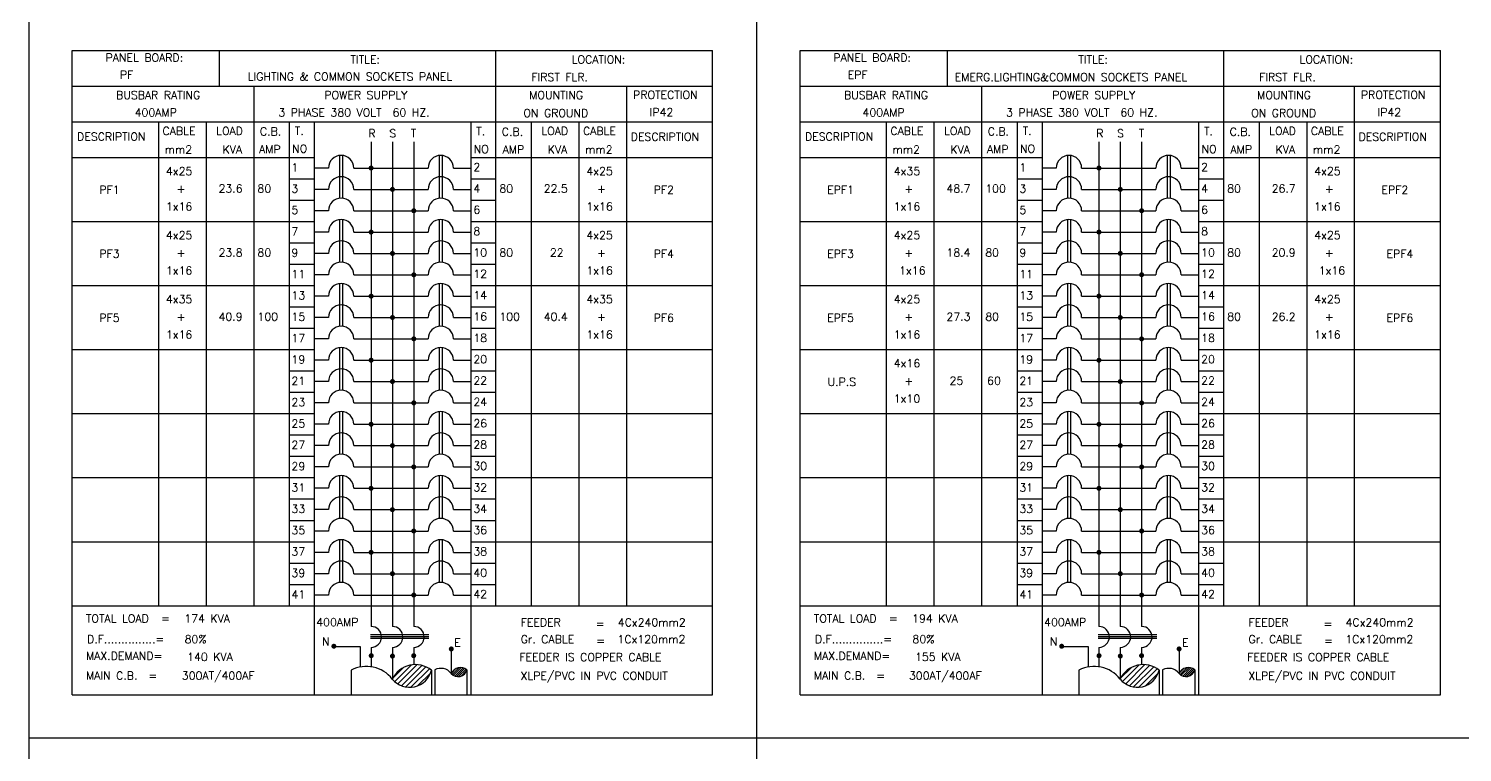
# Model space of a CAD drawing. Extents: x -48791.4 to -48720.5, y 47684.4 to 47755.7.
# Drawn here: x -48791.39 to -48744.85, y 47707.7 to 47731.19 of the extents above; entities that cross this region are included whole.
import ezdxf

# ---------------------------------------------------------------- set-up
doc = ezdxf.new("R2010")
doc.units = 0
doc.header["$MEASUREMENT"] = 0
doc.layers.get('0').update_dxf_attribs({"linetype": 'CONTINUOUS'})
for name, color, linetype in [('BORDER', 4, 'CONTINUOUS'), ('E-LINE', 3, 'CONTINUOUS'), ('E-TABLE', 3, 'CONTINUOUS'), ('E-TEXT', 4, 'CONTINUOUS')]:
    doc.layers.add(name, color=color, linetype=linetype)
doc.styles.add('ROMANS', font='ROMANS.shx', dxfattribs={"height": 0.4})

msp = doc.modelspace()

# ---------------------------------------------------------------- linework, layer by layer
at = {"color": 1}
for p, q in [((-48779.568, 47710.108), (-48779.228, 47710.449)), ((-48779.502, 47709.998), (-48778.961, 47710.539)), ((-48779.401, 47709.923), (-48778.775, 47710.548)), ((-48779.282, 47709.864), (-48778.623, 47710.524)), ((-48779.144, 47709.825), (-48778.491, 47710.478)), ((-48778.977, 47709.816), (-48778.376, 47710.417)), ((-48777.663, 47710.276), (-48777.527, 47710.413)), ((-48777.637, 47710.232), (-48777.42, 47710.449)), ((-48777.596, 47710.202), (-48777.346, 47710.452)), ((-48777.549, 47710.179), (-48777.285, 47710.442)), ((-48777.494, 47710.163), (-48777.233, 47710.424)), ((-48755.941, 47710.108), (-48755.6, 47710.449)), ((-48755.874, 47709.998), (-48755.333, 47710.539)), ((-48755.773, 47709.923), (-48755.148, 47710.548)), ((-48755.655, 47709.864), (-48754.995, 47710.524)), ((-48755.516, 47709.825), (-48754.863, 47710.478)), ((-48755.349, 47709.816), (-48754.748, 47710.417)), ((-48754.036, 47710.276), (-48753.899, 47710.413)), ((-48754.009, 47710.232), (-48753.793, 47710.449)), ((-48753.969, 47710.202), (-48753.718, 47710.452)), ((-48753.921, 47710.179), (-48753.657, 47710.442)), ((-48753.866, 47710.163), (-48753.605, 47710.424)), ((-48778.749, 47709.867), (-48778.342, 47710.274)), ((-48777.427, 47710.159), (-48777.186, 47710.4)), ((-48777.336, 47710.18), (-48777.173, 47710.343)), ((-48755.122, 47709.867), (-48754.714, 47710.274)), ((-48753.799, 47710.159), (-48753.559, 47710.4)), ((-48753.708, 47710.18), (-48753.545, 47710.343))]:
    msp.add_line(p, q, dxfattribs=at)
at = {"layer": 'BORDER', "color": 1}
for p, q in [((-48791.386, 47755.657), (-48791.386, 47684.427)), ((-48767.758, 47755.657), (-48767.758, 47684.427)), ((-48791.386, 47708.17), (-48720.503, 47708.17))]:
    msp.add_line(p, q, dxfattribs=at)
at = {"layer": 'E-LINE', "color": 4}
for p, q in [((-48780.27, 47727.523), (-48780.27, 47711.786)), ((-48779.577, 47727.523), (-48779.577, 47711.786)), ((-48778.884, 47727.523), (-48778.884, 47711.786)), ((-48756.642, 47727.523), (-48756.642, 47711.786)), ((-48755.949, 47727.523), (-48755.949, 47711.786)), ((-48755.256, 47727.523), (-48755.256, 47711.786)), ((-48781.291, 47727.078), (-48781.291, 47725.692)), ((-48781.195, 47727.078), (-48781.195, 47725.692)), ((-48778.057, 47727.078), (-48778.057, 47725.692)), ((-48777.961, 47727.078), (-48777.961, 47725.692)), ((-48757.663, 47727.078), (-48757.663, 47725.692)), ((-48757.567, 47727.078), (-48757.567, 47725.692)), ((-48754.429, 47727.078), (-48754.429, 47725.692)), ((-48754.333, 47727.078), (-48754.333, 47725.692)), ((-48781.654, 47726.667), (-48782.118, 47726.667)), ((-48780.831, 47726.667), (-48778.42, 47726.667)), ((-48777.597, 47726.667), (-48777.036, 47726.667)), ((-48758.026, 47726.667), (-48758.49, 47726.667)), ((-48757.204, 47726.667), (-48754.792, 47726.667)), ((-48753.97, 47726.667), (-48753.408, 47726.667)), ((-48781.654, 47725.974), (-48782.118, 47725.974)), ((-48780.831, 47725.974), (-48778.42, 47725.974)), ((-48777.597, 47725.974), (-48777.036, 47725.974)), ((-48758.026, 47725.974), (-48758.49, 47725.974)), ((-48757.204, 47725.974), (-48754.792, 47725.974)), ((-48753.97, 47725.974), (-48753.408, 47725.974)), ((-48781.654, 47725.281), (-48782.118, 47725.281)), ((-48781.291, 47724.999), (-48781.291, 47723.613)), ((-48781.195, 47724.999), (-48781.195, 47723.613)), ((-48780.831, 47725.281), (-48778.42, 47725.281)), ((-48778.057, 47724.999), (-48778.057, 47723.613)), ((-48777.961, 47724.999), (-48777.961, 47723.613)), ((-48777.597, 47725.281), (-48777.036, 47725.281)), ((-48758.026, 47725.281), (-48758.49, 47725.281)), ((-48757.663, 47724.999), (-48757.663, 47723.613)), ((-48757.567, 47724.999), (-48757.567, 47723.613)), ((-48757.204, 47725.281), (-48754.792, 47725.281)), ((-48754.429, 47724.999), (-48754.429, 47723.613)), ((-48754.333, 47724.999), (-48754.333, 47723.613)), ((-48753.97, 47725.281), (-48753.408, 47725.281)), ((-48781.654, 47724.588), (-48782.118, 47724.588)), ((-48780.831, 47724.588), (-48778.42, 47724.588)), ((-48777.597, 47724.588), (-48777.036, 47724.588)), ((-48758.026, 47724.588), (-48758.49, 47724.588)), ((-48757.204, 47724.588), (-48754.792, 47724.588)), ((-48753.97, 47724.588), (-48753.408, 47724.588)), ((-48781.654, 47723.895), (-48782.118, 47723.895)), ((-48780.831, 47723.895), (-48778.42, 47723.895)), ((-48777.597, 47723.895), (-48777.036, 47723.895)), ((-48758.026, 47723.895), (-48758.49, 47723.895)), ((-48757.204, 47723.895), (-48754.792, 47723.895)), ((-48753.97, 47723.895), (-48753.408, 47723.895)), ((-48781.654, 47723.202), (-48782.118, 47723.202)), ((-48780.831, 47723.202), (-48778.42, 47723.202)), ((-48777.597, 47723.202), (-48777.036, 47723.202)), ((-48758.026, 47723.202), (-48758.49, 47723.202)), ((-48757.204, 47723.202), (-48754.792, 47723.202)), ((-48753.97, 47723.202), (-48753.408, 47723.202)), ((-48781.291, 47722.92), (-48781.291, 47721.534)), ((-48781.195, 47722.92), (-48781.195, 47721.534)), ((-48778.057, 47722.92), (-48778.057, 47721.534)), ((-48777.961, 47722.92), (-48777.961, 47721.534)), ((-48757.663, 47722.92), (-48757.663, 47721.534)), ((-48757.567, 47722.92), (-48757.567, 47721.534)), ((-48754.429, 47722.92), (-48754.429, 47721.534)), ((-48754.333, 47722.92), (-48754.333, 47721.534)), ((-48781.654, 47722.509), (-48782.118, 47722.509)), ((-48780.831, 47722.509), (-48778.42, 47722.509)), ((-48777.597, 47722.509), (-48777.036, 47722.509)), ((-48758.026, 47722.509), (-48758.49, 47722.509)), ((-48757.204, 47722.509), (-48754.792, 47722.509)), ((-48753.97, 47722.509), (-48753.408, 47722.509)), ((-48781.654, 47721.816), (-48782.118, 47721.816)), ((-48780.831, 47721.816), (-48778.42, 47721.816)), ((-48777.597, 47721.816), (-48777.036, 47721.816)), ((-48758.026, 47721.816), (-48758.49, 47721.816)), ((-48757.204, 47721.816), (-48754.792, 47721.816)), ((-48753.97, 47721.816), (-48753.408, 47721.816)), ((-48781.654, 47721.123), (-48782.118, 47721.123)), ((-48780.831, 47721.123), (-48778.42, 47721.123)), ((-48777.597, 47721.123), (-48777.036, 47721.123)), ((-48758.026, 47721.123), (-48758.49, 47721.123)), ((-48757.204, 47721.123), (-48754.792, 47721.123)), ((-48753.97, 47721.123), (-48753.408, 47721.123)), ((-48781.291, 47720.841), (-48781.291, 47719.455)), ((-48781.195, 47720.841), (-48781.195, 47719.455)), ((-48778.057, 47720.841), (-48778.057, 47719.455)), ((-48777.961, 47720.841), (-48777.961, 47719.455)), ((-48757.663, 47720.841), (-48757.663, 47719.455)), ((-48757.567, 47720.841), (-48757.567, 47719.455)), ((-48754.429, 47720.841), (-48754.429, 47719.455)), ((-48754.333, 47720.841), (-48754.333, 47719.455)), ((-48781.654, 47720.43), (-48782.118, 47720.43)), ((-48780.831, 47720.43), (-48778.42, 47720.43)), ((-48777.597, 47720.43), (-48777.036, 47720.43)), ((-48758.026, 47720.43), (-48758.49, 47720.43)), ((-48757.204, 47720.43), (-48754.792, 47720.43)), ((-48753.97, 47720.43), (-48753.408, 47720.43)), ((-48781.654, 47719.737), (-48782.118, 47719.737)), ((-48780.831, 47719.737), (-48778.42, 47719.737)), ((-48777.597, 47719.737), (-48777.036, 47719.737)), ((-48758.026, 47719.737), (-48758.49, 47719.737)), ((-48757.204, 47719.737), (-48754.792, 47719.737)), ((-48753.97, 47719.737), (-48753.408, 47719.737)), ((-48781.654, 47719.044), (-48782.118, 47719.044)), ((-48780.831, 47719.044), (-48778.42, 47719.044)), ((-48777.597, 47719.044), (-48777.036, 47719.044)), ((-48758.026, 47719.044), (-48758.49, 47719.044)), ((-48757.204, 47719.044), (-48754.792, 47719.044)), ((-48753.97, 47719.044), (-48753.408, 47719.044)), ((-48781.654, 47718.351), (-48782.118, 47718.351)), ((-48781.291, 47718.762), (-48781.291, 47717.376)), ((-48781.195, 47718.762), (-48781.195, 47717.376)), ((-48780.831, 47718.351), (-48778.42, 47718.351)), ((-48778.057, 47718.762), (-48778.057, 47717.376)), ((-48777.961, 47718.762), (-48777.961, 47717.376)), ((-48777.597, 47718.351), (-48777.036, 47718.351)), ((-48758.026, 47718.351), (-48758.49, 47718.351)), ((-48757.663, 47718.762), (-48757.663, 47717.376)), ((-48757.567, 47718.762), (-48757.567, 47717.376)), ((-48757.204, 47718.351), (-48754.792, 47718.351)), ((-48754.429, 47718.762), (-48754.429, 47717.376)), ((-48754.333, 47718.762), (-48754.333, 47717.376)), ((-48753.97, 47718.351), (-48753.408, 47718.351)), ((-48781.654, 47717.658), (-48782.118, 47717.658)), ((-48780.831, 47717.658), (-48778.42, 47717.658)), ((-48777.597, 47717.658), (-48777.036, 47717.658)), ((-48758.026, 47717.658), (-48758.49, 47717.658)), ((-48757.204, 47717.658), (-48754.792, 47717.658)), ((-48753.97, 47717.658), (-48753.408, 47717.658)), ((-48781.654, 47716.965), (-48782.118, 47716.965)), ((-48780.831, 47716.965), (-48778.42, 47716.965)), ((-48777.597, 47716.965), (-48777.036, 47716.965)), ((-48758.026, 47716.965), (-48758.49, 47716.965)), ((-48757.204, 47716.965), (-48754.792, 47716.965)), ((-48753.97, 47716.965), (-48753.408, 47716.965)), ((-48781.291, 47716.683), (-48781.291, 47715.297)), ((-48781.195, 47716.683), (-48781.195, 47715.297)), ((-48778.057, 47716.683), (-48778.057, 47715.297)), ((-48777.961, 47716.683), (-48777.961, 47715.297)), ((-48757.663, 47716.683), (-48757.663, 47715.297)), ((-48757.567, 47716.683), (-48757.567, 47715.297)), ((-48754.429, 47716.683), (-48754.429, 47715.297)), ((-48754.333, 47716.683), (-48754.333, 47715.297)), ((-48781.654, 47716.272), (-48782.118, 47716.272)), ((-48780.831, 47716.272), (-48778.42, 47716.272)), ((-48777.597, 47716.272), (-48777.036, 47716.272)), ((-48758.026, 47716.272), (-48758.49, 47716.272)), ((-48757.204, 47716.272), (-48754.792, 47716.272)), ((-48753.97, 47716.272), (-48753.408, 47716.272)), ((-48781.654, 47715.579), (-48782.118, 47715.579)), ((-48780.831, 47715.579), (-48778.42, 47715.579)), ((-48777.597, 47715.579), (-48777.036, 47715.579)), ((-48758.026, 47715.579), (-48758.49, 47715.579)), ((-48757.204, 47715.579), (-48754.792, 47715.579)), ((-48753.97, 47715.579), (-48753.408, 47715.579)), ((-48781.654, 47714.886), (-48782.118, 47714.886)), ((-48781.291, 47714.604), (-48781.291, 47713.218)), ((-48781.195, 47714.604), (-48781.195, 47713.218)), ((-48780.831, 47714.886), (-48778.42, 47714.886)), ((-48778.057, 47714.604), (-48778.057, 47713.218)), ((-48777.961, 47714.604), (-48777.961, 47713.218)), ((-48777.597, 47714.886), (-48777.036, 47714.886)), ((-48758.026, 47714.886), (-48758.49, 47714.886)), ((-48757.663, 47714.604), (-48757.663, 47713.218)), ((-48757.567, 47714.604), (-48757.567, 47713.218)), ((-48757.204, 47714.886), (-48754.792, 47714.886)), ((-48754.429, 47714.604), (-48754.429, 47713.218)), ((-48754.333, 47714.604), (-48754.333, 47713.218)), ((-48753.97, 47714.886), (-48753.408, 47714.886)), ((-48781.654, 47714.193), (-48782.118, 47714.193)), ((-48780.831, 47714.193), (-48778.42, 47714.193)), ((-48777.597, 47714.193), (-48777.036, 47714.193)), ((-48758.026, 47714.193), (-48758.49, 47714.193)), ((-48757.204, 47714.193), (-48754.792, 47714.193)), ((-48753.97, 47714.193), (-48753.408, 47714.193)), ((-48781.654, 47713.5), (-48782.118, 47713.5)), ((-48780.831, 47713.5), (-48778.42, 47713.5)), ((-48777.597, 47713.5), (-48777.036, 47713.5)), ((-48758.026, 47713.5), (-48758.49, 47713.5)), ((-48757.204, 47713.5), (-48754.792, 47713.5)), ((-48753.97, 47713.5), (-48753.408, 47713.5)), ((-48781.654, 47712.807), (-48782.118, 47712.807)), ((-48780.831, 47712.807), (-48778.42, 47712.807)), ((-48777.597, 47712.807), (-48777.036, 47712.807)), ((-48758.026, 47712.807), (-48758.49, 47712.807)), ((-48757.204, 47712.807), (-48754.792, 47712.807)), ((-48753.97, 47712.807), (-48753.408, 47712.807)), ((-48780.291, 47711.523), (-48778.392, 47711.523)), ((-48780.291, 47711.464), (-48778.392, 47711.464)), ((-48780.291, 47711.405), (-48778.392, 47711.405)), ((-48756.663, 47711.523), (-48754.764, 47711.523)), ((-48756.663, 47711.464), (-48754.764, 47711.464)), ((-48756.663, 47711.405), (-48754.764, 47711.405)), ((-48780.612, 47711.126), (-48781.481, 47711.126)), ((-48780.612, 47710.473), (-48780.612, 47711.126)), ((-48780.27, 47711.11), (-48780.27, 47710.839)), ((-48779.577, 47711.11), (-48779.577, 47710.826)), ((-48778.884, 47711.11), (-48778.884, 47710.839)), ((-48777.667, 47711.058), (-48777.667, 47710.27)), ((-48756.985, 47711.126), (-48757.854, 47711.126)), ((-48756.985, 47710.473), (-48756.985, 47711.126)), ((-48756.642, 47711.11), (-48756.642, 47710.839)), ((-48755.949, 47711.11), (-48755.949, 47710.826)), ((-48755.256, 47711.11), (-48755.256, 47710.839)), ((-48754.039, 47711.058), (-48754.039, 47710.27)), ((-48780.27, 47710.839), (-48780.27, 47710.478)), ((-48779.577, 47710.826), (-48779.577, 47710.092)), ((-48778.884, 47710.839), (-48778.884, 47710.548)), ((-48756.642, 47710.839), (-48756.642, 47710.478)), ((-48755.949, 47710.826), (-48755.949, 47710.092)), ((-48755.256, 47710.839), (-48755.256, 47710.548)), ((-48780.918, 47710.37), (-48780.918, 47709.573)), ((-48778.311, 47710.37), (-48778.311, 47709.573)), ((-48778.203, 47710.381), (-48778.203, 47709.573)), ((-48777.16, 47710.381), (-48777.16, 47709.573)), ((-48757.29, 47710.37), (-48757.29, 47709.573)), ((-48754.683, 47710.37), (-48754.683, 47709.573)), ((-48754.576, 47710.381), (-48754.576, 47709.573)), ((-48753.533, 47710.381), (-48753.533, 47709.573))]:
    msp.add_line(p, q, dxfattribs=at)
at = {"layer": 'E-LINE', "color": 4, "const_width": 0.0809}
for points in [[(-48780.31, 47726.667, 1), (-48780.229, 47726.667, 1)], [(-48756.682, 47726.667, 1), (-48756.601, 47726.667, 1)], [(-48779.617, 47725.974, 1), (-48779.536, 47725.974, 1)], [(-48755.989, 47725.974, 1), (-48755.908, 47725.974, 1)], [(-48778.924, 47725.281, 1), (-48778.843, 47725.281, 1)], [(-48755.296, 47725.281, 1), (-48755.215, 47725.281, 1)], [(-48780.31, 47724.588, 1), (-48780.229, 47724.588, 1)], [(-48756.682, 47724.588, 1), (-48756.601, 47724.588, 1)], [(-48779.617, 47723.895, 1), (-48779.536, 47723.895, 1)], [(-48755.989, 47723.895, 1), (-48755.908, 47723.895, 1)], [(-48778.924, 47723.202, 1), (-48778.843, 47723.202, 1)], [(-48755.296, 47723.202, 1), (-48755.215, 47723.202, 1)], [(-48780.31, 47722.509, 1), (-48780.229, 47722.509, 1)], [(-48756.682, 47722.509, 1), (-48756.601, 47722.509, 1)], [(-48779.617, 47721.816, 1), (-48779.536, 47721.816, 1)], [(-48755.989, 47721.816, 1), (-48755.908, 47721.816, 1)], [(-48778.924, 47721.123, 1), (-48778.843, 47721.123, 1)], [(-48755.296, 47721.123, 1), (-48755.215, 47721.123, 1)], [(-48780.31, 47720.43, 1), (-48780.229, 47720.43, 1)], [(-48756.682, 47720.43, 1), (-48756.601, 47720.43, 1)], [(-48779.617, 47719.737, 1), (-48779.536, 47719.737, 1)], [(-48755.989, 47719.737, 1), (-48755.908, 47719.737, 1)], [(-48778.924, 47719.044, 1), (-48778.843, 47719.044, 1)], [(-48755.296, 47719.044, 1), (-48755.215, 47719.044, 1)], [(-48780.31, 47718.351, 1), (-48780.229, 47718.351, 1)], [(-48756.682, 47718.351, 1), (-48756.601, 47718.351, 1)], [(-48779.617, 47717.658, 1), (-48779.536, 47717.658, 1)], [(-48755.989, 47717.658, 1), (-48755.908, 47717.658, 1)], [(-48778.924, 47716.965, 1), (-48778.843, 47716.965, 1)], [(-48755.296, 47716.965, 1), (-48755.215, 47716.965, 1)], [(-48780.31, 47716.272, 1), (-48780.229, 47716.272, 1)], [(-48756.682, 47716.272, 1), (-48756.601, 47716.272, 1)], [(-48779.617, 47715.579, 1), (-48779.536, 47715.579, 1)], [(-48755.989, 47715.579, 1), (-48755.908, 47715.579, 1)], [(-48778.924, 47714.886, 1), (-48778.843, 47714.886, 1)], [(-48755.296, 47714.886, 1), (-48755.215, 47714.886, 1)], [(-48780.31, 47714.193, 1), (-48780.229, 47714.193, 1)], [(-48756.682, 47714.193, 1), (-48756.601, 47714.193, 1)], [(-48779.617, 47713.5, 1), (-48779.536, 47713.5, 1)], [(-48755.989, 47713.5, 1), (-48755.908, 47713.5, 1)], [(-48778.924, 47712.807, 1), (-48778.843, 47712.807, 1)], [(-48755.296, 47712.807, 1), (-48755.215, 47712.807, 1)], [(-48781.518, 47711.146, 1), (-48781.438, 47711.146, 1)], [(-48780.307, 47710.839, 1), (-48780.226, 47710.839, 1)], [(-48779.617, 47710.826, 1), (-48779.536, 47710.826, 1)], [(-48778.927, 47710.839, 1), (-48778.846, 47710.839, 1)], [(-48777.707, 47711.058, 1), (-48777.626, 47711.058, 1)], [(-48757.891, 47711.146, 1), (-48757.81, 47711.146, 1)], [(-48756.679, 47710.839, 1), (-48756.598, 47710.839, 1)], [(-48755.989, 47710.826, 1), (-48755.908, 47710.826, 1)], [(-48755.299, 47710.839, 1), (-48755.218, 47710.839, 1)], [(-48754.079, 47711.058, 1), (-48753.999, 47711.058, 1)]]:
    msp.add_lwpolyline(points, format="xyb", close=True, dxfattribs=at)
at = {"layer": 'E-LINE', "color": 4}
for centre, radius, start, end in [((-48781.243, 47726.667), 0.411, 0, 180), ((-48778.009, 47726.667), 0.411, 0, 180), ((-48757.615, 47726.667), 0.411, 0, 180), ((-48754.381, 47726.667), 0.411, 0, 180), ((-48781.243, 47725.974), 0.411, 0, 180), ((-48778.009, 47725.974), 0.411, 0, 180), ((-48757.615, 47725.974), 0.411, 0, 180), ((-48754.381, 47725.974), 0.411, 0, 180), ((-48781.243, 47725.281), 0.411, 0, 180), ((-48778.009, 47725.281), 0.411, 0, 180), ((-48757.615, 47725.281), 0.411, 0, 180), ((-48754.381, 47725.281), 0.411, 0, 180), ((-48781.243, 47724.588), 0.411, 0, 180), ((-48778.009, 47724.588), 0.411, 0, 180), ((-48757.615, 47724.588), 0.411, 0, 180), ((-48754.381, 47724.588), 0.411, 0, 180), ((-48781.243, 47723.895), 0.411, 0, 180), ((-48778.009, 47723.895), 0.411, 0, 180), ((-48757.615, 47723.895), 0.411, 0, 180), ((-48754.381, 47723.895), 0.411, 0, 180), ((-48781.243, 47723.202), 0.411, 0, 180), ((-48778.009, 47723.202), 0.411, 0, 180), ((-48757.615, 47723.202), 0.411, 0, 180), ((-48754.381, 47723.202), 0.411, 0, 180), ((-48781.243, 47722.509), 0.411, 0, 180), ((-48778.009, 47722.509), 0.411, 0, 180), ((-48757.615, 47722.509), 0.411, 0, 180), ((-48754.381, 47722.509), 0.411, 0, 180), ((-48781.243, 47721.816), 0.411, 0, 180), ((-48778.009, 47721.816), 0.411, 0, 180), ((-48757.615, 47721.816), 0.411, 0, 180), ((-48754.381, 47721.816), 0.411, 0, 180), ((-48781.243, 47721.123), 0.411, 0, 180), ((-48778.009, 47721.123), 0.411, 0, 180), ((-48757.615, 47721.123), 0.411, 0, 180), ((-48754.381, 47721.123), 0.411, 0, 180), ((-48781.243, 47720.43), 0.411, 0, 180), ((-48778.009, 47720.43), 0.411, 0, 180), ((-48757.615, 47720.43), 0.411, 0, 180), ((-48754.381, 47720.43), 0.411, 0, 180), ((-48781.243, 47719.737), 0.411, 0, 180), ((-48778.009, 47719.737), 0.411, 0, 180), ((-48757.615, 47719.737), 0.411, 0, 180), ((-48754.381, 47719.737), 0.411, 0, 180), ((-48781.243, 47719.044), 0.411, 0, 180), ((-48778.009, 47719.044), 0.411, 0, 180), ((-48757.615, 47719.044), 0.411, 0, 180), ((-48754.381, 47719.044), 0.411, 0, 180), ((-48781.243, 47718.351), 0.411, 0, 180), ((-48778.009, 47718.351), 0.411, 0, 180), ((-48757.615, 47718.351), 0.411, 0, 180), ((-48754.381, 47718.351), 0.411, 0, 180), ((-48781.243, 47717.658), 0.411, 0, 180), ((-48778.009, 47717.658), 0.411, 0, 180), ((-48757.615, 47717.658), 0.411, 0, 180), ((-48754.381, 47717.658), 0.411, 0, 180), ((-48781.243, 47716.965), 0.411, 0, 180), ((-48778.009, 47716.965), 0.411, 0, 180), ((-48757.615, 47716.965), 0.411, 0, 180), ((-48754.381, 47716.965), 0.411, 0, 180), ((-48781.243, 47716.272), 0.411, 0, 180), ((-48778.009, 47716.272), 0.411, 0, 180), ((-48757.615, 47716.272), 0.411, 0, 180), ((-48754.381, 47716.272), 0.411, 0, 180), ((-48781.243, 47715.579), 0.411, 0, 180), ((-48778.009, 47715.579), 0.411, 0, 180), ((-48757.615, 47715.579), 0.411, 0, 180), ((-48754.381, 47715.579), 0.411, 0, 180), ((-48781.243, 47714.886), 0.411, 0, 180), ((-48778.009, 47714.886), 0.411, 0, 180), ((-48757.615, 47714.886), 0.411, 0, 180), ((-48754.381, 47714.886), 0.411, 0, 180), ((-48781.243, 47714.193), 0.411, 0, 180), ((-48778.009, 47714.193), 0.411, 0, 180), ((-48757.615, 47714.193), 0.411, 0, 180), ((-48754.381, 47714.193), 0.411, 0, 180), ((-48781.243, 47713.5), 0.411, 0, 180), ((-48778.009, 47713.5), 0.411, 0, 180), ((-48757.615, 47713.5), 0.411, 0, 180), ((-48754.381, 47713.5), 0.411, 0, 180), ((-48781.243, 47712.807), 0.411, 0, 180), ((-48778.009, 47712.807), 0.411, 0, 180), ((-48757.615, 47712.807), 0.411, 0, 180), ((-48754.381, 47712.807), 0.411, 0, 180), ((-48780.27, 47711.448), 0.338, 270, 90), ((-48779.577, 47711.448), 0.338, 270, 90), ((-48778.884, 47711.448), 0.338, 270, 90), ((-48756.642, 47711.448), 0.338, 270, 90), ((-48755.949, 47711.448), 0.338, 270, 90), ((-48755.256, 47711.448), 0.338, 270, 90), ((-48780.426, 47709.414), 1.076, 38.3353, 117.2086), ((-48778.829, 47709.71), 0.839, 51.8687, 153.7858), ((-48778.007, 47709.998), 0.43, 38.3353, 117.2086), ((-48777.368, 47710.117), 0.336, 51.8687, 153.7858), ((-48756.799, 47709.414), 1.076, 38.3353, 117.2086), ((-48755.202, 47709.71), 0.839, 51.8687, 153.7858), ((-48754.379, 47709.998), 0.43, 38.3353, 117.2086), ((-48753.74, 47710.117), 0.336, 51.8687, 153.7858), ((-48779.019, 47710.544), 0.729, 219.4267, 346.2278), ((-48777.444, 47710.451), 0.292, 219.4267, 346.2278), ((-48755.392, 47710.544), 0.729, 219.4267, 346.2278), ((-48753.816, 47710.451), 0.292, 219.4267, 346.2278)]:
    msp.add_arc(centre, radius, start, end, dxfattribs=at)
at = {"layer": 'E-TABLE', "color": 4}
for p, q in [((-48789.972, 47709.573), (-48789.972, 47730.478)), ((-48789.972, 47730.478), (-48769.182, 47730.478)), ((-48785.2, 47730.478), (-48785.2, 47729.323)), ((-48776.227, 47730.478), (-48776.227, 47712.46)), ((-48769.182, 47709.573), (-48769.182, 47730.478)), ((-48766.344, 47709.573), (-48766.344, 47730.478)), ((-48766.344, 47730.478), (-48745.554, 47730.478)), ((-48761.573, 47730.478), (-48761.573, 47729.323)), ((-48752.599, 47730.478), (-48752.599, 47712.46)), ((-48745.554, 47709.573), (-48745.554, 47730.478)), ((-48789.972, 47729.323), (-48769.182, 47729.323)), ((-48784.081, 47729.323), (-48784.081, 47712.46)), ((-48771.979, 47729.323), (-48771.979, 47712.46)), ((-48766.344, 47729.323), (-48745.554, 47729.323)), ((-48760.453, 47729.323), (-48760.453, 47712.46)), ((-48748.351, 47729.323), (-48748.351, 47712.46)), ((-48789.972, 47728.168), (-48769.182, 47728.168)), ((-48787.174, 47728.168), (-48787.174, 47712.46)), ((-48785.628, 47728.168), (-48785.628, 47712.46)), ((-48782.926, 47728.168), (-48782.926, 47712.46)), ((-48782.118, 47728.168), (-48782.118, 47712.46)), ((-48777.036, 47728.168), (-48777.036, 47712.46)), ((-48775.072, 47728.168), (-48775.072, 47712.46)), ((-48773.525, 47728.168), (-48773.525, 47712.46)), ((-48766.344, 47728.168), (-48745.554, 47728.168)), ((-48763.547, 47728.168), (-48763.547, 47712.46)), ((-48762, 47728.168), (-48762, 47712.46)), ((-48759.298, 47728.168), (-48759.298, 47712.46)), ((-48758.49, 47728.168), (-48758.49, 47712.46)), ((-48753.408, 47728.168), (-48753.408, 47712.46)), ((-48751.444, 47728.168), (-48751.444, 47712.46)), ((-48749.898, 47728.168), (-48749.898, 47712.46)), ((-48789.972, 47727.013), (-48787.174, 47727.013)), ((-48787.174, 47727.013), (-48784.081, 47727.013)), ((-48784.081, 47727.013), (-48782.118, 47727.013)), ((-48777.036, 47727.013), (-48769.182, 47727.013)), ((-48766.344, 47727.013), (-48763.547, 47727.013)), ((-48763.547, 47727.013), (-48760.453, 47727.013)), ((-48760.453, 47727.013), (-48758.49, 47727.013)), ((-48753.408, 47727.013), (-48745.554, 47727.013)), ((-48782.926, 47726.32), (-48782.118, 47726.32)), ((-48777.036, 47726.32), (-48776.227, 47726.32)), ((-48759.298, 47726.32), (-48758.49, 47726.32)), ((-48753.408, 47726.32), (-48752.599, 47726.32)), ((-48782.926, 47725.627), (-48782.118, 47725.627)), ((-48777.036, 47725.627), (-48776.227, 47725.627)), ((-48759.298, 47725.627), (-48758.49, 47725.627)), ((-48753.408, 47725.627), (-48752.599, 47725.627)), ((-48789.972, 47724.934), (-48782.118, 47724.934)), ((-48777.036, 47724.934), (-48769.182, 47724.934)), ((-48766.344, 47724.934), (-48758.49, 47724.934)), ((-48753.408, 47724.934), (-48745.554, 47724.934)), ((-48782.926, 47724.241), (-48782.118, 47724.241)), ((-48777.036, 47724.241), (-48776.227, 47724.241)), ((-48759.298, 47724.241), (-48758.49, 47724.241)), ((-48753.408, 47724.241), (-48752.599, 47724.241)), ((-48782.926, 47723.548), (-48782.118, 47723.548)), ((-48777.036, 47723.548), (-48776.227, 47723.548)), ((-48759.298, 47723.548), (-48758.49, 47723.548)), ((-48753.408, 47723.548), (-48752.599, 47723.548)), ((-48789.972, 47722.855), (-48782.118, 47722.855)), ((-48777.036, 47722.855), (-48769.182, 47722.855)), ((-48766.344, 47722.855), (-48758.49, 47722.855)), ((-48753.408, 47722.855), (-48745.554, 47722.855)), ((-48782.926, 47722.162), (-48782.118, 47722.162)), ((-48777.036, 47722.162), (-48776.227, 47722.162)), ((-48759.298, 47722.162), (-48758.49, 47722.162)), ((-48753.408, 47722.162), (-48752.599, 47722.162)), ((-48782.926, 47721.469), (-48782.118, 47721.469)), ((-48777.036, 47721.469), (-48776.227, 47721.469)), ((-48759.298, 47721.469), (-48758.49, 47721.469)), ((-48753.408, 47721.469), (-48752.599, 47721.469)), ((-48789.972, 47720.776), (-48782.118, 47720.776)), ((-48777.036, 47720.776), (-48769.182, 47720.776)), ((-48766.344, 47720.776), (-48758.49, 47720.776)), ((-48753.408, 47720.776), (-48745.554, 47720.776)), ((-48782.926, 47720.083), (-48782.118, 47720.083)), ((-48777.036, 47720.083), (-48776.227, 47720.083)), ((-48759.298, 47720.083), (-48758.49, 47720.083)), ((-48753.408, 47720.083), (-48752.599, 47720.083)), ((-48782.926, 47719.39), (-48782.118, 47719.39)), ((-48777.036, 47719.39), (-48776.227, 47719.39)), ((-48759.298, 47719.39), (-48758.49, 47719.39)), ((-48753.408, 47719.39), (-48752.599, 47719.39)), ((-48789.972, 47718.697), (-48782.118, 47718.697)), ((-48777.036, 47718.697), (-48769.182, 47718.697)), ((-48766.344, 47718.697), (-48758.49, 47718.697)), ((-48753.408, 47718.697), (-48745.554, 47718.697)), ((-48782.926, 47718.004), (-48782.118, 47718.004)), ((-48777.036, 47718.004), (-48776.227, 47718.004)), ((-48759.298, 47718.004), (-48758.49, 47718.004)), ((-48753.408, 47718.004), (-48752.599, 47718.004)), ((-48782.926, 47717.311), (-48782.118, 47717.311)), ((-48777.036, 47717.311), (-48776.227, 47717.311)), ((-48759.298, 47717.311), (-48758.49, 47717.311)), ((-48753.408, 47717.311), (-48752.599, 47717.311)), ((-48789.972, 47716.618), (-48782.118, 47716.618)), ((-48777.036, 47716.618), (-48769.182, 47716.618)), ((-48766.344, 47716.618), (-48758.49, 47716.618)), ((-48753.408, 47716.618), (-48745.554, 47716.618)), ((-48782.926, 47715.925), (-48782.118, 47715.925)), ((-48777.036, 47715.925), (-48776.227, 47715.925)), ((-48759.298, 47715.925), (-48758.49, 47715.925)), ((-48753.408, 47715.925), (-48752.599, 47715.925)), ((-48782.926, 47715.232), (-48782.118, 47715.232)), ((-48777.036, 47715.232), (-48776.227, 47715.232)), ((-48759.298, 47715.232), (-48758.49, 47715.232)), ((-48753.408, 47715.232), (-48752.599, 47715.232)), ((-48789.972, 47714.539), (-48782.118, 47714.539)), ((-48777.036, 47714.539), (-48769.182, 47714.539)), ((-48766.344, 47714.539), (-48758.49, 47714.539)), ((-48753.408, 47714.539), (-48745.554, 47714.539)), ((-48782.926, 47713.846), (-48782.118, 47713.846)), ((-48777.036, 47713.846), (-48776.227, 47713.846)), ((-48759.298, 47713.846), (-48758.49, 47713.846)), ((-48753.408, 47713.846), (-48752.599, 47713.846)), ((-48782.926, 47713.153), (-48782.118, 47713.153)), ((-48777.036, 47713.153), (-48776.227, 47713.153)), ((-48759.298, 47713.153), (-48758.49, 47713.153)), ((-48753.408, 47713.153), (-48752.599, 47713.153)), ((-48789.972, 47712.46), (-48782.118, 47712.46)), ((-48782.118, 47712.46), (-48782.118, 47709.573)), ((-48782.118, 47712.46), (-48777.036, 47712.46)), ((-48777.036, 47712.46), (-48769.182, 47712.46)), ((-48777.036, 47712.46), (-48777.036, 47709.573)), ((-48766.344, 47712.46), (-48758.49, 47712.46)), ((-48758.49, 47712.46), (-48758.49, 47709.573)), ((-48758.49, 47712.46), (-48753.408, 47712.46)), ((-48753.408, 47712.46), (-48745.554, 47712.46)), ((-48753.408, 47712.46), (-48753.408, 47709.573)), ((-48789.972, 47709.573), (-48769.182, 47709.573)), ((-48766.344, 47709.573), (-48745.554, 47709.573))]:
    msp.add_line(p, q, dxfattribs=at)

# ---------------------------------------------------------------- texts
at = {"layer": 'E-TEXT', "color": 4, "style": 'ROMANS'}
for s, height, p in [('PANEL BOARD:', 0.25988, (-48788.89, 47730.121)), ('TITLE:', 0.2599, (-48780.94, 47730.06)), ('LOCATION:', 0.2599, (-48773.758, 47730.06)), ('PANEL BOARD:', 0.25988, (-48765.262, 47730.121)), ('TITLE:', 0.2599, (-48757.312, 47730.06)), ('LOCATION:', 0.2599, (-48750.13, 47730.06)), ('   PF', 0.2599, (-48789.005, 47729.565)), (' LIGHTING & COMMON SOCKETS PANEL', 0.25988, (-48784.454, 47729.506)), ('FIRST FLR. ', 0.25988, (-48775.067, 47729.487)), ('   EPF', 0.2599, (-48765.377, 47729.565)), ('EMERG.LIGHTING&COMMON SOCKETS PANEL', 0.25988, (-48761.326, 47729.487)), ('FIRST FLR. ', 0.25988, (-48751.44, 47729.487)), ('BUSBAR RATING', 0.25988, (-48788.546, 47728.905)), ('POWER SUPPLY', 0.25988, (-48781.786, 47728.905)), ('MOUNTING', 0.2599, (-48775.136, 47728.905)), ('PROTECTION', 0.2599, (-48771.764, 47728.914)), ('BUSBAR RATING', 0.25988, (-48764.918, 47728.905)), ('POWER SUPPLY', 0.25988, (-48758.158, 47728.905)), ('MOUNTING', 0.2599, (-48751.508, 47728.905)), ('PROTECTION', 0.2599, (-48748.136, 47728.914)), ('   400AMP', 0.2599, (-48788.527, 47728.34)), ('3 PHASE 380 VOLT  60 HZ.', 0.25988, (-48783.282, 47728.34)), ('ON GROUND', 0.2599, (-48775.326, 47728.321)), ('   IP42', 0.2599, (-48771.81, 47728.35)), ('   400AMP', 0.2599, (-48764.899, 47728.34)), ('3 PHASE 380 VOLT  60 HZ.', 0.25988, (-48759.655, 47728.34)), ('ON GROUND', 0.2599, (-48751.698, 47728.321)), ('   IP42', 0.2599, (-48748.182, 47728.35)), ('DESCRIPTION', 0.25988, (-48789.812, 47727.557)), ('CABLE', 0.2599, (-48787.039, 47727.74)), ('LOAD', 0.2599, (-48785.299, 47727.74)), ('C.B.', 0.2599, (-48783.879, 47727.725)), ('T.', 0.2599, (-48782.745, 47727.74)), ('R', 0.26, (-48780.358, 47727.664)), ('S', 0.26, (-48779.679, 47727.664)), ('T', 0.26, (-48778.98, 47727.664)), ('T.', 0.2599, (-48776.858, 47727.731)), ('C.B.', 0.2599, (-48776.027, 47727.714)), ('LOAD', 0.2599, (-48774.743, 47727.74)), ('CABLE', 0.2599, (-48773.39, 47727.74)), ('DESCRIPTION', 0.25988, (-48771.84, 47727.552)), ('DESCRIPTION', 0.25988, (-48766.185, 47727.557)), ('CABLE', 0.2599, (-48763.411, 47727.74)), ('LOAD', 0.2599, (-48761.671, 47727.74)), ('C.B.', 0.2599, (-48760.251, 47727.725)), ('T.', 0.2599, (-48759.117, 47727.74)), ('R', 0.26, (-48756.73, 47727.664)), ('S', 0.26, (-48756.052, 47727.664)), ('T', 0.26, (-48755.352, 47727.664)), ('T.', 0.2599, (-48753.23, 47727.731)), ('C.B.', 0.2599, (-48752.399, 47727.714)), ('LOAD', 0.2599, (-48751.116, 47727.74)), ('CABLE', 0.2599, (-48749.762, 47727.74)), ('DESCRIPTION', 0.25988, (-48748.213, 47727.552)), ('mm2', 0.2599, (-48786.971, 47727.136)), ('KVA', 0.2599, (-48785.091, 47727.136)), ('AMP', 0.2599, (-48783.906, 47727.146)), ('NO', 0.2599, (-48782.833, 47727.165)), ('NO', 0.2599, (-48776.94, 47727.151)), ('AMP', 0.2599, (-48776.001, 47727.14)), ('KVA', 0.2599, (-48774.535, 47727.136)), ('mm2', 0.2599, (-48773.322, 47727.136)), ('mm2', 0.2599, (-48763.343, 47727.136)), ('KVA', 0.2599, (-48761.463, 47727.136)), ('AMP', 0.2599, (-48760.278, 47727.146)), ('NO', 0.2599, (-48759.205, 47727.165)), ('NO', 0.2599, (-48753.312, 47727.151)), ('AMP', 0.2599, (-48752.373, 47727.14)), ('KVA', 0.2599, (-48750.907, 47727.136)), ('mm2', 0.2599, (-48749.694, 47727.136)), ('1 ', 0.2599, (-48782.854, 47726.56)), ('2', 0.26, (-48776.951, 47726.568)), ('1 ', 0.2599, (-48759.226, 47726.56)), ('2', 0.26, (-48753.323, 47726.568)), ('4x25', 0.2599, (-48786.93, 47726.436)), ('4x25', 0.2599, (-48773.281, 47726.436)), ('4x35', 0.2599, (-48763.302, 47726.436)), ('4x25', 0.2599, (-48749.653, 47726.436)), ('   PF1', 0.2599, (-48789.671, 47725.833)), ('+', 0.26, (-48786.585, 47725.862)), ('23.6', 0.2599, (-48785.222, 47725.871)), (' 80', 0.2599, (-48784.137, 47725.871)), ('3', 0.26, (-48782.854, 47725.867)), ('4', 0.26, (-48776.951, 47725.875)), (' 80', 0.2599, (-48776.283, 47725.871)), ('22.5', 0.2599, (-48774.666, 47725.871)), ('+', 0.26, (-48772.936, 47725.862)), ('   PF2', 0.2599, (-48771.679, 47725.833)), ('   EPF1', 0.2599, (-48766.044, 47725.833)), ('+', 0.26, (-48762.957, 47725.862)), ('48.7', 0.2599, (-48761.591, 47725.871)), (' 100', 0.2599, (-48760.509, 47725.871)), ('3', 0.26, (-48759.226, 47725.867)), ('4', 0.26, (-48753.323, 47725.875)), (' 80', 0.2599, (-48752.655, 47725.871)), ('26.7', 0.2599, (-48751.035, 47725.871)), ('+', 0.26, (-48749.308, 47725.862)), ('   EPF2', 0.2599, (-48748.051, 47725.833)), ('1x16', 0.2599, (-48786.93, 47725.289)), ('5', 0.26, (-48782.854, 47725.174)), ('6', 0.26, (-48776.951, 47725.182)), ('1x16', 0.2599, (-48773.281, 47725.289)), ('1x16', 0.2599, (-48763.302, 47725.289)), ('5', 0.26, (-48759.226, 47725.174)), ('6', 0.26, (-48753.323, 47725.182)), ('1x16', 0.2599, (-48749.653, 47725.289)), ('4x25', 0.2599, (-48786.93, 47724.357)), ('7', 0.26, (-48782.854, 47724.481)), ('8', 0.26, (-48776.951, 47724.489)), ('4x25', 0.2599, (-48773.281, 47724.357)), ('4x25', 0.2599, (-48763.302, 47724.357)), ('7', 0.26, (-48759.226, 47724.481)), ('8', 0.26, (-48753.323, 47724.489)), ('4x25', 0.2599, (-48749.653, 47724.357)), ('   PF3', 0.2599, (-48789.671, 47723.754)), ('+', 0.26, (-48786.585, 47723.783)), ('23.8', 0.2599, (-48785.222, 47723.792)), (' 80', 0.2599, (-48784.137, 47723.792)), ('9', 0.26, (-48782.854, 47723.788)), ('10', 0.2599, (-48776.951, 47723.796)), (' 80', 0.2599, (-48776.283, 47723.792)), ('22', 0.2599, (-48774.465, 47723.792)), ('+', 0.26, (-48772.936, 47723.783)), ('   PF4', 0.2599, (-48771.679, 47723.754)), ('   EPF3', 0.2599, (-48766.044, 47723.754)), ('+', 0.26, (-48762.957, 47723.783)), ('18.4', 0.2599, (-48761.591, 47723.792)), (' 80', 0.2599, (-48760.509, 47723.792)), ('9', 0.26, (-48759.226, 47723.788)), ('10', 0.2599, (-48753.323, 47723.796)), (' 80', 0.2599, (-48752.655, 47723.792)), ('20.9', 0.2599, (-48751.035, 47723.792)), ('+', 0.26, (-48749.308, 47723.783)), ('EPF4', 0.2599, (-48747.304, 47723.754)), ('1x16', 0.2599, (-48786.93, 47723.21)), ('1x16', 0.2599, (-48773.281, 47723.21)), ('1x16', 0.2599, (-48763.13, 47723.21)), ('1x16', 0.2599, (-48749.507, 47723.21)), ('11', 0.2599, (-48782.854, 47723.095)), ('12', 0.2599, (-48776.951, 47723.103)), ('11', 0.2599, (-48759.226, 47723.095)), ('12', 0.2599, (-48753.323, 47723.103)), ('4x35', 0.2599, (-48786.93, 47722.278)), ('13', 0.2599, (-48782.854, 47722.402)), ('14', 0.2599, (-48776.951, 47722.41)), ('4x35', 0.2599, (-48773.281, 47722.278)), ('4x25', 0.2599, (-48763.302, 47722.278)), ('13', 0.2599, (-48759.226, 47722.402)), ('14', 0.2599, (-48753.323, 47722.41)), ('4x25', 0.2599, (-48749.653, 47722.278)), ('   PF5', 0.2599, (-48789.671, 47721.675)), ('+', 0.26, (-48786.585, 47721.704)), ('40.9', 0.2599, (-48785.222, 47721.713)), (' 100', 0.2599, (-48784.137, 47721.713)), ('15', 0.2599, (-48782.854, 47721.709)), ('16', 0.2599, (-48776.951, 47721.717)), (' 100', 0.2599, (-48776.283, 47721.713)), ('40.4', 0.2599, (-48774.666, 47721.713)), ('+', 0.26, (-48772.936, 47721.704)), ('   PF6', 0.2599, (-48771.679, 47721.675)), ('   EPF5', 0.2599, (-48766.044, 47721.675)), ('+', 0.26, (-48762.957, 47721.704)), ('27.3', 0.2599, (-48761.591, 47721.713)), (' 80', 0.2599, (-48760.509, 47721.713)), ('15', 0.2599, (-48759.226, 47721.709)), ('16', 0.2599, (-48753.323, 47721.717)), (' 80', 0.2599, (-48752.655, 47721.713)), ('26.2', 0.2599, (-48751.035, 47721.713)), ('+', 0.26, (-48749.308, 47721.704)), ('EPF6', 0.2599, (-48747.304, 47721.675)), ('1x16', 0.2599, (-48786.93, 47721.131)), ('17', 0.2599, (-48782.854, 47721.016)), ('18', 0.2599, (-48776.951, 47721.024)), ('1x16', 0.2599, (-48773.281, 47721.131)), ('1x16', 0.2599, (-48763.302, 47721.131)), ('17', 0.2599, (-48759.226, 47721.016)), ('18', 0.2599, (-48753.323, 47721.024)), ('1x16', 0.2599, (-48749.653, 47721.131)), ('19', 0.2599, (-48782.854, 47720.323)), ('20', 0.2599, (-48776.951, 47720.331)), ('4x16', 0.2599, (-48763.302, 47720.199)), ('19', 0.2599, (-48759.226, 47720.323)), ('20', 0.2599, (-48753.323, 47720.331)), ('21', 0.2599, (-48782.854, 47719.63)), ('22', 0.2599, (-48776.951, 47719.638)), ('U.P.S', 0.2599, (-48765.45, 47719.596)), ('+', 0.26, (-48762.957, 47719.625)), ('25', 0.2599, (-48761.492, 47719.634)), ('60', 0.2599, (-48760.272, 47719.634)), ('21', 0.2599, (-48759.226, 47719.63)), ('22', 0.2599, (-48753.323, 47719.638)), ('1x10', 0.2599, (-48763.302, 47719.052)), ('23', 0.2599, (-48782.854, 47718.937)), ('24', 0.2599, (-48776.951, 47718.945)), ('23', 0.2599, (-48759.226, 47718.937)), ('24', 0.2599, (-48753.323, 47718.945)), ('25', 0.2599, (-48782.854, 47718.244)), ('26', 0.2599, (-48776.951, 47718.252)), ('25', 0.2599, (-48759.226, 47718.244)), ('26', 0.2599, (-48753.323, 47718.252)), ('27', 0.2599, (-48782.854, 47717.551)), ('28', 0.2599, (-48776.951, 47717.559)), ('27', 0.2599, (-48759.226, 47717.551)), ('28', 0.2599, (-48753.323, 47717.559)), ('29', 0.2599, (-48782.854, 47716.858)), ('30', 0.2599, (-48776.951, 47716.866)), ('29', 0.2599, (-48759.226, 47716.858)), ('30', 0.2599, (-48753.323, 47716.866)), ('31', 0.2599, (-48782.854, 47716.165)), ('32', 0.2599, (-48776.951, 47716.173)), ('31', 0.2599, (-48759.226, 47716.165)), ('32', 0.2599, (-48753.323, 47716.173)), ('33', 0.2599, (-48782.854, 47715.472)), ('34', 0.2599, (-48776.951, 47715.48)), ('33', 0.2599, (-48759.226, 47715.472)), ('34', 0.2599, (-48753.323, 47715.48)), ('35', 0.2599, (-48782.854, 47714.779)), ('36', 0.2599, (-48776.951, 47714.787)), ('35', 0.2599, (-48759.226, 47714.779)), ('36', 0.2599, (-48753.323, 47714.787)), ('37', 0.2599, (-48782.854, 47714.086)), ('38', 0.2599, (-48776.951, 47714.094)), ('37', 0.2599, (-48759.226, 47714.086)), ('38', 0.2599, (-48753.323, 47714.094)), ('39', 0.2599, (-48782.854, 47713.393)), ('40', 0.2599, (-48776.951, 47713.401)), ('39', 0.2599, (-48759.226, 47713.393)), ('40', 0.2599, (-48753.323, 47713.401)), ('41', 0.2599, (-48782.854, 47712.7)), ('42', 0.2599, (-48776.951, 47712.708)), ('41', 0.2599, (-48759.226, 47712.7)), ('42', 0.2599, (-48753.323, 47712.708)), ('TOTAL LOAD', 0.2599, (-48789.526, 47711.916)), ('=', 0.26, (-48787.089, 47711.916)), ('174 KVA', 0.2599, (-48786.332, 47711.916)), ('400AMP', 0.2599, (-48782.049, 47711.797)), ('FEEDER', 0.2599, (-48775.414, 47711.791)), ('=', 0.26, (-48772.977, 47711.746)), (' 4Cx240mm2', 0.2599, (-48772.44, 47711.791)), ('TOTAL LOAD', 0.2599, (-48765.898, 47711.916)), ('=', 0.26, (-48763.461, 47711.916)), ('194 KVA', 0.2599, (-48762.705, 47711.916)), ('400AMP', 0.2599, (-48758.421, 47711.797)), ('FEEDER', 0.2599, (-48751.786, 47711.791)), ('=', 0.26, (-48749.349, 47711.746)), (' 4Cx240mm2', 0.2599, (-48748.813, 47711.791)), ('D.F...............=', 0.25988, (-48789.488, 47711.246)), ('80%', 0.2599, (-48786.323, 47711.246)), ('N', 0.26, (-48781.862, 47711.17)), ('E', 0.26, (-48777.572, 47711.133)), ('Gr. CABLE', 0.2599, (-48775.414, 47711.243)), ('=', 0.26, (-48772.963, 47711.198)), (' 1Cx120mm2', 0.2599, (-48772.449, 47711.243)), ('D.F...............=', 0.25988, (-48765.861, 47711.246)), ('80%', 0.2599, (-48762.695, 47711.246)), ('N', 0.26, (-48758.235, 47711.17)), ('E', 0.26, (-48753.945, 47711.133)), ('Gr. CABLE', 0.2599, (-48751.786, 47711.243)), ('=', 0.26, (-48749.335, 47711.198)), (' 1Cx120mm2', 0.2599, (-48748.821, 47711.243)), ('MAX.DEMAND=', 0.25988, (-48789.526, 47710.701)), ('140 KVA', 0.2599, (-48786.24, 47710.67)), ('FEEDER IS COPPER CABLE', 0.25988, (-48775.456, 47710.661)), ('MAX.DEMAND=', 0.25988, (-48765.898, 47710.701)), ('155 KVA', 0.2599, (-48762.612, 47710.67)), ('FEEDER IS COPPER CABLE', 0.25988, (-48751.828, 47710.661)), ('MAIN C.B.  =', 0.25988, (-48789.526, 47710.062)), ('300AT/400AF', 0.25988, (-48786.414, 47710.062)), ('XLPE/PVC IN PVC CONDUIT', 0.25988, (-48775.419, 47710.057)), ('MAIN C.B.  =', 0.25988, (-48765.898, 47710.062)), (' 300AT/400AF', 0.25988, (-48762.987, 47710.062)), ('XLPE/PVC IN PVC CONDUIT', 0.25988, (-48751.792, 47710.057))]:
    msp.add_text(s, height=height, dxfattribs=at).set_placement(p)

doc.saveas('drawing.dxf')
